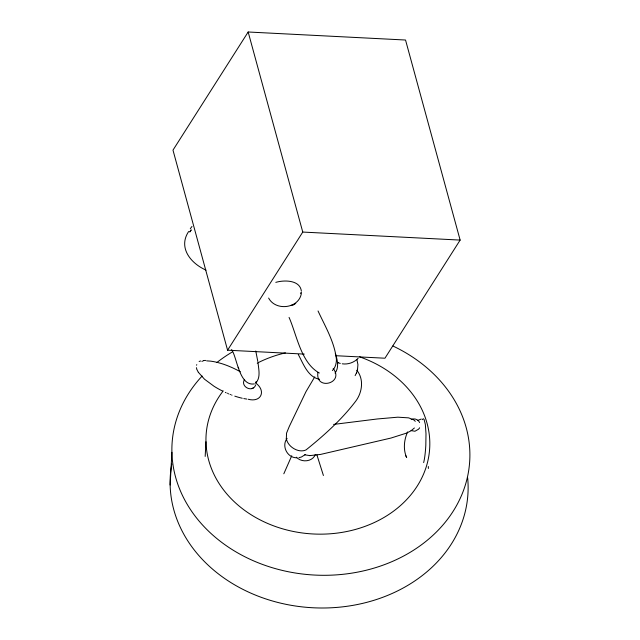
<?xml version="1.0" encoding="UTF-8"?>
<svg xmlns="http://www.w3.org/2000/svg" width="640" height="640" viewBox="0 0 640 640"><rect width="100%" height="100%" fill="white"/><g stroke="black" fill="none" stroke-linecap="round" stroke-linejoin="round"><path stroke-width="0.96" d="M170.136 484.992L171.904 452.296M205.176 456.424L205.968 441.752M357.496 369.768L357.928 364.656L356.888 359.464M301.456 292.568C299.88 308.432 275.8 311.672 268.632 298.064M317.92 372.456C315.064 391 344.76 383.36 333.184 368.432M301.368 291.24C300.176 280.048 284.504 279.776 275.8 282.368M355.128 375.608L356.624 372.608M356.44 373.2L357.616 369.352M196.552 365.216L196.776 364.632M255.712 384.84C252.888 393.288 239.696 386.632 244.632 379.368M283.816 473.784L291.744 455.768M407.6 431.952C404.056 439.808 403.032 449.36 406.584 457.376M188.624 231.544C177.936 247.592 190.656 263.336 206.016 270.12M300.824 292.72L300.44 293.368M287.088 438.392C281.24 445.872 287.248 457.896 296.72 457.808M422.296 419.664L423.28 418.736L424.048 419.336L425.36 424.496L425.992 433.696L425.824 445.016A110.496 19.224 81.4 0 1 425 454.864L424.728 456.904A100.416 17.464 81.4 0 1 424.136 460.448L423.76 462.168A65.312 11.36 81.4 0 1 423.648 462.6M419.08 428.632L419.616 427.768M336.144 355.728L384.952 358.216L460.136 240.088L405.536 40.024L248.168 32L172.984 150.128L227.576 350.192L304.272 354.104M227.576 350.192L302.76 232.064L248.168 32M314.752 376.856L305.968 391.696L289.256 426.536L286.552 433.128L286.328 438.888M190.288 228.744L191.976 226.448M335.072 373.128C339.352 367.424 337.368 359.472 335.296 353.352M255.832 382.888C260.856 377.704 258.656 369.24 258.048 362.936M414.408 427.976L410.88 430.888L406.384 433.16L390.952 438.056L320.6 454.416L309.832 455.616M418.728 429.112L414.928 431.248L411.04 430.576M332.368 370.544C335.304 367.816 336.4 363.544 336.448 359.656C334.688 342.216 325.288 326.64 318.04 310.968M358.192 358.2C354.2 362.52 348.072 364.664 342.256 363.816M295.768 303.392L293.296 305.008L290.896 305.384M298.976 457.664L301.352 457.04L305.448 454.48M252.008 388.544L252.568 388.256M252.88 388.096L253.36 387.856M417.304 420.592L421.272 419.04M411.192 419.576C414.176 417.896 418.328 419.4 419.624 422.544M254.384 383.896C239.104 386.488 237.128 357.304 231.616 349.592M199.12 361.472L200.592 360.976M201.84 361.28L203.088 361.056M333.552 424.424L377.256 418.976L397.808 417.184L408.6 417.856L413.648 419.784L415.304 421.32M203.448 360.512L205.704 360.432M206.632 360.856L210.576 361.136A65.312 61.696 -58.8 0 1 218.152 362.632L221.784 363.664A100.416 94.856 -58.8 0 1 228.28 365.992L231.624 367.4A110.496 104.384 -58.8 0 1 240.384 371.816M302.76 232.064L460.136 240.088M248.2 399.248C261.392 402.808 266.344 390.64 255.632 382.976M319.584 379.28C307.832 377.256 303.264 363.56 298.28 354.48M246.784 399.072L243.8 398.568M310.032 455.64L304.744 454.816M242.248 398.24L240.664 397.864A89.744 84.776 -58.8 0 1 234.792 396.136M340.28 363.424L337.792 362.656L338.264 362.8M231.536 394.976L232.016 395.152M319.328 373.008C301.016 362.976 296.864 335.048 289.064 317.408M230.096 394.416L230.576 394.6M228.376 393.712L228.8 393.888M227.08 393.152L227.512 393.344M225.336 392.376L225.992 392.672M222.728 391.128L222.08 390.808A109.12 103.08 -58.8 0 1 214.12 386.328L204.496 379.2L198.304 372.24M356.768 370.216C364.096 378.976 362.32 392.216 355.888 400.952C341.936 419.416 324.032 435.432 306.056 449.896C303.672 451.056 300.856 451.08 298.312 450.48C292.648 449 287.488 444.496 286.272 438.632M198.128 371.944L196.992 369.72M405.792 455.744L406.672 457.536M238.152 367.248L238.76 368.584M196.792 369.192L196.416 367.672M316.896 454.88L323.416 475.504M255.76 350.992L257.824 361.504M255.992 381.632L256.096 382.376M392.92 346A149.08 122.864 3.1 0 1 447.72 519.072A149.08 122.864 3.1 0 1 236.672 552.304A149.08 122.864 3.1 0 1 202.136 376.04M216.912 362.496A149.08 122.864 3.1 0 1 232.304 351.976M467.656 477.848A149.08 122.864 3.1 0 1 313.84 607.808A149.08 122.864 3.1 0 1 171.784 464.072M315.272 454.576A10.76 8.864 3.1 0 1 306.928 460.72A10.76 8.864 3.1 0 1 296.376 457.192M359.64 356.856A111.992 92.296 3.1 0 1 419.04 483.096A111.992 92.296 3.1 0 1 263.944 521.776A111.992 92.296 3.1 0 1 223.216 390.88M257.232 363.144A111.992 92.296 3.1 0 1 285.4 352.88M428.304 466.504A111.992 92.296 3.1 0 1 428.368 468.472M189.856 231.864L191.136 230.016L189.856 231.864"/></g></svg>
